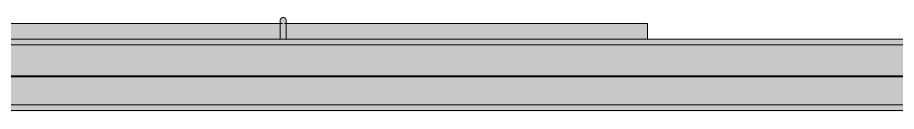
# Model space of a CAD drawing. Header units: inches. Extents: x 20426 to 92531, y -195 to 750.
# Drawn here: x 27828.5 to 27900.8, y 286.8 to 294.5 of the extents above; entities that cross this region are included whole.
import ezdxf

# ---------------------------------------------------------------- set-up
doc = ezdxf.new("R2010")
doc.units = ezdxf.units.IN
doc.header["$MEASUREMENT"] = 0
doc.layers.add('Q-SPCQ', color=91, linetype='Continuous', lineweight=9)
doc.layers.add('S-BEAM', color=12, linetype='Continuous', lineweight=9)

# ---------------------------------------------------------------- blocks, each defined once
blk = doc.blocks.new('Girt_Z - 8_D-V30-Elevation - South')
at = {"layer": 'S-BEAM'}
for points in [[(25949.144, 292.25), (25971.39, 292.25), (25971.39, 292.732), (22795.772, 292.732), (22795.772, 292.25), (25931.865, 292.25)], [(25949.144, 289.883), (25971.39, 289.883), (25971.39, 292.25), (22795.772, 292.25), (22795.772, 289.883), (25931.865, 289.883)], [(25003.119, 289.695), (25971.39, 289.72), (25971.39, 289.883), (22795.772, 289.883), (22795.772, 289.695), (24998.799, 289.695)], [(25668.36, 289.62), (25971.39, 289.658), (25971.39, 289.695), (22795.772, 289.658), (22795.772, 289.62), (25666.2, 289.62)], [(25949.144, 287.301), (25971.39, 287.301), (25971.39, 289.62), (22795.772, 289.62), (22795.772, 287.301), (25931.865, 287.301)], [(25949.144, 286.852), (25971.39, 286.852), (25971.39, 287.301), (22795.772, 287.301), (22795.772, 286.852), (25931.865, 286.852)], [(25971.39, 286.768), (25971.39, 286.852), (22795.772, 286.852), (22795.772, 286.768), (25949.144, 286.768)]]:
    blk.add_hatch(color=256, dxfattribs=at).paths.add_polyline_path(points, flags=0)
for p, q in [((22795.772, 292.732), (25971.39, 292.732)), ((22795.772, 292.25), (25971.39, 292.25)), ((22795.772, 289.695), (25971.39, 289.695)), ((22795.772, 289.62), (25971.39, 289.62)), ((22795.772, 287.301), (25971.39, 287.301)), ((22795.772, 286.852), (25971.39, 286.852))]:
    blk.add_line(p, q, dxfattribs=at)
blk = doc.blocks.new('Basketball_Backstop-Performance_Sports_Systems-3103-Ceiling_Hung - 27_-0_ to 27_-11 7_8_-V51-Elevation - South')
at = {"layer": 'Q-SPCQ'}
h = blk.add_hatch(color=256, dxfattribs=at)
h.paths.add_polyline_path([(25877.015, 292.732), (25906.776, 292.774), (25906.794, 293.628), (25906.775, 294), (25877.015, 294), (25877.015, 293.125)], flags=0)
h.paths.add_polyline_path([(25907.216, 293.994), (25907.262, 293.94), (25907.218, 293.97)], flags=0)
h.paths.add_polyline_path([(25907.264, 292.732), (25937.015, 292.732), (25937.015, 294), (25907.217, 293.97), (25907.253, 292.732)], flags=0)
for points in [[(25907.015, 292.732), (25907.015, 292.733), (25907.015, 294.444), (25906.81, 294.377), (25906.828, 294.226), (25906.775, 294.225), (25906.775, 294.188), (25906.806, 293.882), (25906.799, 292.732), (25906.839, 292.732)], [(25907.232, 292.732), (25907.253, 292.733), (25907.238, 293.643), (25907.238, 294.098), (25907.201, 294.173), (25907.221, 294.377), (25907.015, 294.444), (25907.016, 292.732), (25907.219, 292.732)]]:
    blk.add_hatch(color=256, dxfattribs=at).paths.add_polyline_path(points, flags=0)
for p, q in [((25906.955, 294), (25877.015, 294)), ((25937.015, 294), (25907.126, 294)), ((25937.015, 294), (25937.015, 292.733))]:
    blk.add_line(p, q, dxfattribs=at)
at = {"layer": 'Q-SPCQ', "flags": 128}
for points in [[(25906.765, 294.25), (25906.765, 294.26), (25906.766, 294.27), (25906.767, 294.28), (25906.768, 294.29), (25906.77, 294.3), (25906.772, 294.309), (25906.775, 294.319), (25906.778, 294.329), (25906.781, 294.338), (25906.785, 294.347), (25906.789, 294.356), (25906.793, 294.365), (25906.798, 294.374), (25906.803, 294.383), (25906.809, 294.391), (25906.815, 294.399), (25906.821, 294.407), (25906.827, 294.415), (25906.834, 294.422), (25906.841, 294.429), (25906.848, 294.436), (25906.856, 294.443), (25906.864, 294.449), (25906.872, 294.455), (25906.88, 294.46), (25906.889, 294.466), (25906.897, 294.47), (25906.906, 294.475), (25906.915, 294.479), (25906.925, 294.483), (25906.934, 294.486), (25906.944, 294.49), (25906.953, 294.492), (25906.963, 294.494), (25906.973, 294.496), (25906.983, 294.498), (25906.993, 294.499), (25907.003, 294.5), (25907.013, 294.5), (25907.015, 294.5)], [(25906.765, 293.975), (25906.765, 294.014), (25906.765, 294.05), (25906.765, 294.084), (25906.765, 294.114), (25906.765, 294.142), (25906.765, 294.166), (25906.765, 294.187), (25906.765, 294.206), (25906.765, 294.221), (25906.765, 294.233), (25906.765, 294.242), (25906.765, 294.247), (25906.765, 294.25)], [(25906.765, 294.25), (25906.765, 294.248), (25906.765, 294.244), (25906.765, 294.236), (25906.765, 294.224), (25906.765, 294.21), (25906.765, 294.193), (25906.765, 294.172), (25906.765, 294.148), (25906.765, 294.122), (25906.765, 294.092), (25906.765, 294.06), (25906.765, 294.024), (25906.765, 293.986), (25906.765, 293.945), (25906.765, 293.901), (25906.765, 293.854), (25906.765, 293.805), (25906.765, 293.754), (25906.765, 293.7), (25906.765, 293.643), (25906.765, 293.585), (25906.765, 293.524), (25906.765, 293.462), (25906.765, 293.397), (25906.765, 293.331), (25906.765, 293.262), (25906.765, 293.193), (25906.765, 293.121), (25906.765, 293.049), (25906.765, 292.975), (25906.765, 292.9), (25906.765, 292.823), (25906.765, 292.746)], [(25907.015, 294.5), (25907.025, 294.5), (25907.035, 294.499), (25907.045, 294.498), (25907.055, 294.497), (25907.065, 294.495), (25907.075, 294.493), (25907.084, 294.49), (25907.094, 294.487), (25907.103, 294.484), (25907.113, 294.48), (25907.122, 294.476), (25907.131, 294.472), (25907.139, 294.467), (25907.148, 294.462), (25907.156, 294.456), (25907.165, 294.451), (25907.172, 294.444), (25907.18, 294.438), (25907.187, 294.431), (25907.195, 294.424), (25907.201, 294.417), (25907.208, 294.409), (25907.214, 294.401), (25907.22, 294.393), (25907.226, 294.385), (25907.231, 294.377), (25907.236, 294.368), (25907.24, 294.359), (25907.244, 294.35), (25907.248, 294.341), (25907.252, 294.331), (25907.255, 294.322), (25907.257, 294.312), (25907.26, 294.302), (25907.262, 294.292), (25907.263, 294.283), (25907.264, 294.273), (25907.265, 294.263), (25907.265, 294.253), (25907.265, 294.25)], [(25907.265, 292.732), (25907.265, 292.803), (25907.265, 292.879), (25907.265, 292.955), (25907.265, 293.029), (25907.265, 293.102), (25907.265, 293.174), (25907.265, 293.244), (25907.265, 293.312), (25907.265, 293.379), (25907.265, 293.444), (25907.265, 293.508), (25907.265, 293.569), (25907.265, 293.628), (25907.265, 293.685), (25907.265, 293.739), (25907.265, 293.791), (25907.265, 293.841), (25907.265, 293.888), (25907.265, 293.933), (25907.265, 293.975), (25907.265, 294.014), (25907.265, 294.05), (25907.265, 294.084), (25907.265, 294.114), (25907.265, 294.142), (25907.265, 294.166), (25907.265, 294.187), (25907.265, 294.206), (25907.265, 294.221), (25907.265, 294.233), (25907.265, 294.242), (25907.265, 294.247), (25907.265, 294.25)], [(25907.265, 294.25), (25907.265, 294.248), (25907.265, 294.244), (25907.265, 294.236), (25907.265, 294.224), (25907.265, 294.21), (25907.265, 294.193), (25907.265, 294.172), (25907.265, 294.148), (25907.265, 294.122), (25907.265, 294.092), (25907.265, 294.06), (25907.265, 294.024), (25907.265, 293.986)]]:
    blk.add_lwpolyline(points, dxfattribs=at)

msp = doc.modelspace()

# ---------------------------------------------------------------- block references
at = {"layer": 'Q-SPCQ'}
msp.add_blockref('Basketball_Backstop-Performance_Sports_Systems-3103-Ceiling_Hung - 27_-0_ to 27_-11 7_8_-V51-Elevation - South', (1943.324, 0), dxfattribs=at)
at = {"layer": 'S-BEAM'}
msp.add_blockref('Girt_Z - 8_D-V30-Elevation - South', (1943.324, 0), dxfattribs=at)

doc.saveas('drawing.dxf')
